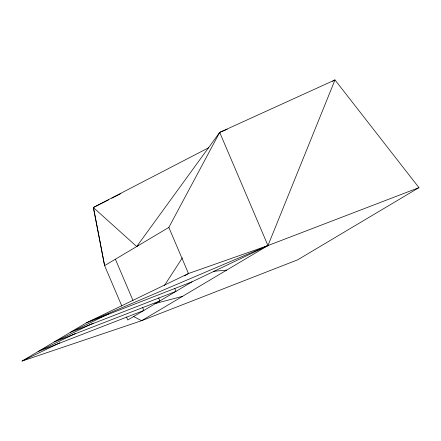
<?xml version="1.0" encoding="UTF-8"?>
<svg xmlns="http://www.w3.org/2000/svg" width="441" height="441" viewBox="0 0 441 441"><rect width="100%" height="100%" fill="white"/><g stroke="black" fill="none" stroke-linecap="round" stroke-linejoin="round"><path stroke-width="0.66" d="M133.232 316.362L141.611 320.695L267.963 245.565L334.995 79.931L418.95 187.64L297.681 259.815L141.611 320.695L22.05 361.069L86.282 322.873L188.489 273.519L267.963 245.565L418.95 187.64M121.832 306.032L104.6 265.625L168.831 227.429L219.69 132.383L334.995 79.931L332.663 81.32M164.421 285.525L182.37 257.853M208.78 147.68L93.338 207.518L136.716 246.525L219.69 132.383L227.297 129.301M136.716 246.525L138.259 245.157M184.476 275.906L188.489 273.519L168.831 227.429M219.69 132.383L267.963 245.565L192.028 281.81L127.796 320.006L126.528 317.04M108.679 199.767L93.338 207.518L104.6 265.625L93.475 207.463M111.744 198.213L120.95 193.56M108.629 313.876L70.224 332.42L175.97 291.358L174.708 288.397M93.189 323.126L54.166 341.973L159.912 300.905L158.65 297.945M75.273 333.572L38.108 351.521L143.854 310.453L142.592 307.493M22.05 361.069L59.838 342.822M267.963 245.565L86.282 322.873L192.028 281.81M154.808 303.651L182.701 296.291M213.703 271.276L226.652 270.129M115.448 259.369L132.978 300.464"/></g></svg>
